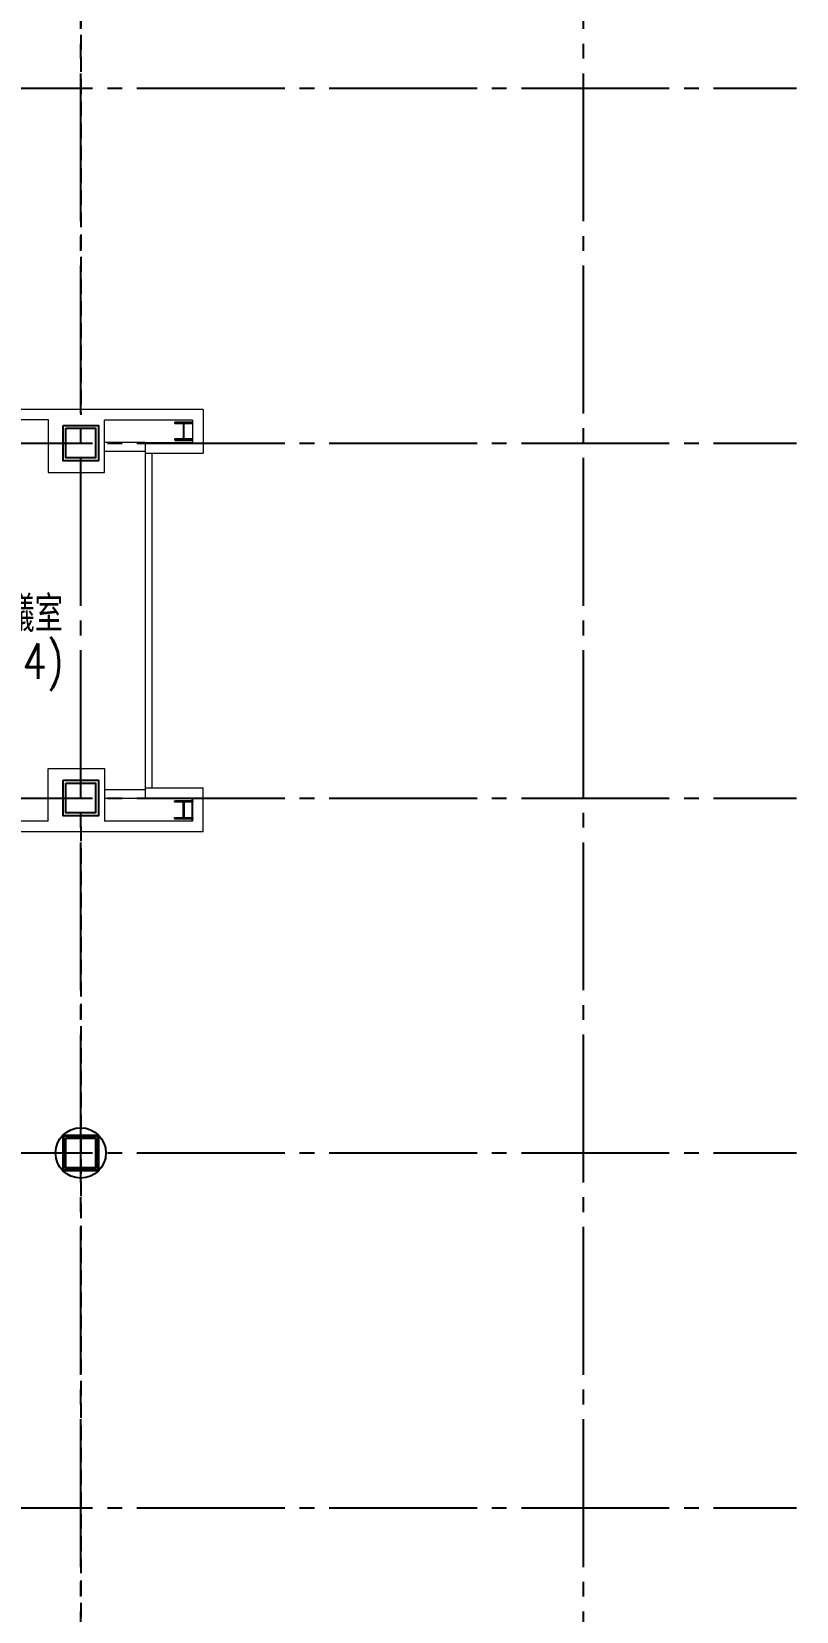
# Model space of a CAD drawing. Extents: x -18489 to 195597, y -1599 to 112111.
# Drawn here: x 26077 to 27370, y 13775 to 16446 of the extents above; entities that cross this region are included whole.
import ezdxf
from ezdxf.enums import TextEntityAlignment as Align

# ---------------------------------------------------------------- set-up
doc = ezdxf.new("R2010")
doc.units = 0
doc.header["$LTSCALE"] = 100
doc.linetypes.add('X-N-FAB-L10$0$COL-CEN-LIN', pattern=[3.25, 2.5, -0.25, 0.25, -0.25])
doc.linetypes.add('X-N-FAB-L10$0$HIDDEN', pattern=[0.375, 0.25, -0.125])
for name, color, linetype in [('X-N-FAB-L10$0$08', 8, 'Continuous'), ('X-N-FAB-L10$0$A-WALL-IN', 8, 'Continuous'), ('X-N-FAB-L10$0$BLOCK', 8, 'Continuous'), ('X-N-FAB-L10$0$CCL', 8, 'X-N-FAB-L10$0$COL-CEN-LIN'), ('X-N-FAB-L10$0$COL-S', 8, 'Continuous'), ('X-N-FAB-L10$0$TXT-CODE', 8, 'Continuous')]:
    doc.layers.add(name, color=color, linetype=linetype)
doc.styles.add('X-N-FAB-L10$0$CHINA', font='simplex.shx', dxfattribs={"width": 0.75, "bigfont": 'chineset.shx'})

# ---------------------------------------------------------------- blocks, each defined once
blk = doc.blocks.new('X-N-FAB-L10$0$A$C467ba2ca')
at = {"layer": 'X-N-FAB-L10$0$CCL'}
for p, q in [((-850, 0), (-850, 9160)), ((0, 0), (0, 9160)), ((-27730, 5750), (360, 5750)), ((-27730, 5150), (360, 5150)), ((-27730, 4550), (360, 4550)), ((-27730, 3950), (360, 3950)), ((-27730, 3350), (360, 3350))]:
    blk.add_line(p, q, dxfattribs=at)
at = {"layer": 'X-N-FAB-L10$0$COL-S'}
for points in [[(-880, 5180), (-820, 5180), (-820, 5120), (-880, 5120)], [(-875, 5175), (-825, 5175), (-825, 5125), (-875, 5125)], [(-880, 4580), (-820, 4580), (-820, 4520), (-880, 4520)], [(-875, 4575), (-825, 4575), (-825, 4525), (-875, 4525)], [(-880, 3980), (-820, 3980), (-820, 3920), (-880, 3920)], [(-875, 3975), (-825, 3975), (-825, 3925), (-875, 3925)]]:
    blk.add_lwpolyline(points, close=True, dxfattribs=at)
blk = doc.blocks.new('X-N-FAB-L10')
at = {"layer": 'X-N-FAB-L10$0$08', "linetype": 'X-N-FAB-L10$0$HIDDEN'}
for p, q in [((26160, 18090), (26160, 15798)), ((26160, 15102), (26160, 12210))]:
    blk.add_line(p, q, dxfattribs=at)
at = {"layer": 'X-N-FAB-L10$0$08'}
blk.add_line((26349, 15111), (26349, 15149), dxfattribs=at)
for points in [[(26319, 15755), (26349, 15755), (26349, 15756.5), (26335.375, 15756.5, -0.41421356), (26334.5, 15757.375), (26334.5, 15782.625, -0.41421356), (26335.375, 15783.5), (26349, 15783.5), (26349, 15785), (26319, 15785), (26319, 15783.5), (26332.625, 15783.5, -0.41421356), (26333.5, 15782.625), (26333.5, 15757.375, -0.41421356), (26332.625, 15756.5), (26319, 15756.5), (26319, 15755)], [(26319, 15145), (26349, 15145), (26349, 15143.5), (26335.375, 15143.5, 0.41421356), (26334.5, 15142.625), (26334.5, 15117.375, 0.41421356), (26335.375, 15116.5), (26349, 15116.5), (26349, 15115), (26319, 15115), (26319, 15116.5), (26332.625, 15116.5, 0.41421356), (26333.5, 15117.375), (26333.5, 15142.625, 0.41421356), (26332.625, 15143.5), (26319, 15143.5), (26319, 15145)]]:
    blk.add_lwpolyline(points, format="xyb", close=True, dxfattribs=at)
for points in [[(26131.5, 14578.5), (26188.5, 14578.5), (26188.5, 14521.5), (26131.5, 14521.5)], [(26135, 14575), (26185, 14575), (26185, 14525), (26135, 14525)]]:
    blk.add_lwpolyline(points, close=True, dxfattribs=at)
blk.add_circle((26160, 14550), 42.5, dxfattribs=at)
at = {"layer": 'X-N-FAB-L10$0$A-WALL-IN', "color": 3, "lineweight": 0}
for p, q in [((25767.5, 15790), (26105, 15790)), ((26367, 15807), (26010, 15807)), ((26105, 15790), (26105, 15700)), ((26200, 15700), (26200, 15789)), ((26349, 15789), (26200, 15789)), ((26349, 15789), (26349, 15751)), ((26367, 15807), (26367, 15733)), ((26269, 15751), (26200, 15751)), ((26269, 15736), (26200, 15736)), ((26269, 15751), (26269, 15149)), ((26269, 15751), (26349, 15751)), ((26269, 15733), (26367, 15733)), ((26280, 15733), (26280, 15167)), ((26105, 15700), (26200, 15700)), ((26105, 15200), (26200, 15200)), ((26105, 15111), (26105, 15200)), ((26200, 15200), (26200, 15111)), ((26269, 15164), (26200, 15164)), ((26269, 15149), (26200, 15149)), ((26269, 15167), (26367, 15167)), ((26269, 15149), (26349, 15149)), ((26367, 15093), (26367, 15167)), ((26367, 15093), (25295, 15093)), ((26105, 15111), (25586.25, 15111)), ((26349, 15111), (26200, 15111))]:
    blk.add_line(p, q, dxfattribs=at)
at = {"layer": 'X-N-FAB-L10$0$COL-S', "color": 8}
for p, q in [((26130, 15180), (26190, 15180)), ((26130, 15120), (26130, 15180)), ((26135, 15175), (26185, 15175)), ((26135, 15125), (26135, 15175)), ((26185, 15175), (26185, 15125)), ((26190, 15180), (26190, 15120)), ((26190, 15120), (26130, 15120)), ((26185, 15125), (26135, 15125)), ((26130, 14580), (26190, 14580)), ((26130, 14520), (26130, 14580)), ((26135, 14575), (26185, 14575)), ((26135, 14525), (26135, 14575)), ((26185, 14575), (26185, 14525)), ((26190, 14580), (26190, 14520)), ((26190, 14520), (26130, 14520)), ((26185, 14525), (26135, 14525))]:
    blk.add_line(p, q, dxfattribs=at)
at = {"layer": 'X-N-FAB-L10$0$BLOCK'}
blk.add_blockref('X-N-FAB-L10$0$A$C467ba2ca', (27010, 10600), dxfattribs=at)
at = {"layer": 'X-N-FAB-L10$0$TXT-CODE', "color": 8, "style": 'X-N-FAB-L10$0$CHINA', "width": 0.8}
for s, p in [('大型會議室', (26010, 15461.25)), ('(35.84)', (26010, 15381.25))]:
    blk.add_text(s, height=60, dxfattribs=at).set_placement(p, align=Align.MIDDLE_CENTER)

msp = doc.modelspace()

# ---------------------------------------------------------------- block references
msp.add_blockref('X-N-FAB-L10', (0, 0))

doc.saveas('drawing.dxf')
